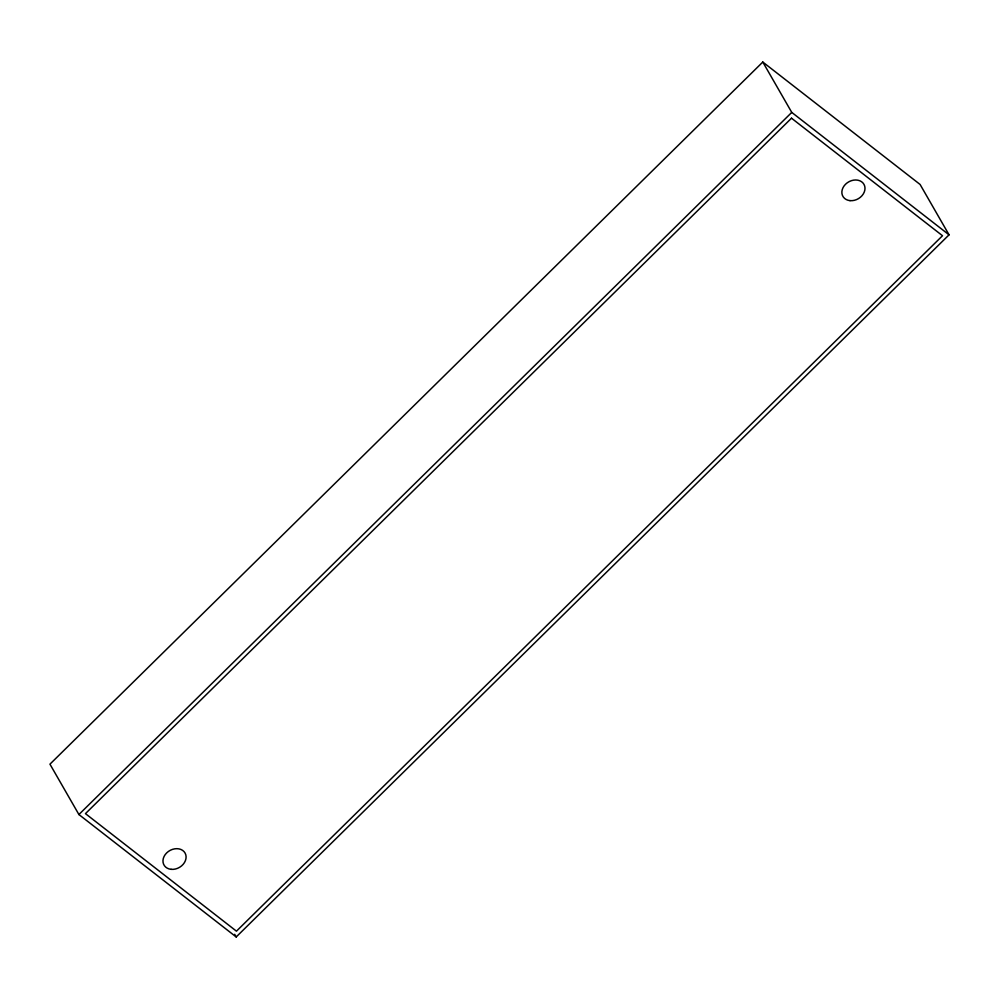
<?xml version="1.0" encoding="UTF-8"?>
<svg xmlns="http://www.w3.org/2000/svg" width="999" height="999" viewBox="0 0 999 999"><rect width="100%" height="100%" fill="white"/><g stroke="black" fill="none" stroke-linecap="round" stroke-linejoin="round"><path stroke-width="1.5" d="M762.799 62.038L49.95 764.173L78.909 814.535L236.201 936.962L949.05 234.827L920.091 184.465L762.799 62.038L791.757 112.4L949.05 234.827M78.909 814.535L791.757 112.4M234.678 934.315L236.201 936.962M791.508 118.194L85.452 813.636L236.451 931.168L942.507 235.727L791.508 118.194M850.012 200.637A12.125 9.703 -29.9 0 0 864.709 186.151A12.125 9.703 -29.9 0 0 845.566 184.216A12.125 9.703 -29.9 0 0 850.012 200.637M171.116 869.33A12.125 9.703 -29.9 0 0 185.814 854.857A12.125 9.703 -29.9 0 0 166.671 852.909A12.125 9.703 -29.9 0 0 171.116 869.33"/></g></svg>
